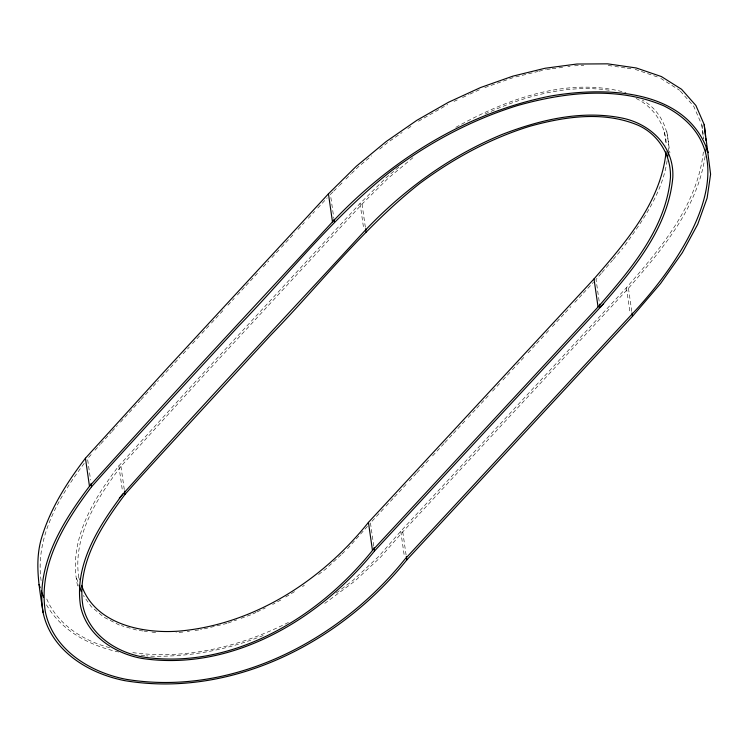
<?xml version="1.0" encoding="UTF-8"?>
<svg xmlns="http://www.w3.org/2000/svg" width="748" height="748" viewBox="0 0 748 748"><rect width="100%" height="100%" fill="white"/><g stroke="black" fill="none" stroke-linecap="round" stroke-linejoin="round"><path stroke-width="0.56" stroke-dasharray="3.74 2.81" d="M667.113 160.708C662.27 193.208 642.495 221.062 623.636 247.083M668.441 151.592C670.002 131.47 660.662 109.872 642.354 100.176M703.372 151.984C697.37 205.429 660.381 248.645 626.422 287.728L400.741 531.286L378.385 556.793L353.037 580.326L335.375 593.678M705.065 156.388C697.632 208.187 661.587 250.056 628.451 288.27L402.761 531.847L380.358 557.4L354.861 581.074L324.772 603.393M84.215 463.377C59.195 496.822 34.969 537.316 41.121 580.766M398.787 167.169L386.417 177.416L360.05 203.475L198.51 378.348L118.857 465.873C92.864 499.655 67.572 541.674 77.652 586.021M412.905 157.725L388.306 178.108L362.023 204.082L200.511 378.918L120.942 466.35C96.66 498.626 71.556 537.7 79.195 580.009M601.27 273.366L596.034 279.49L599.429 303.052M602.018 272.487L612.5 260.248M613.248 259.378L622.981 248.009M367.464 526.349L347.063 549.247M91.134 454.616L87.525 458.702L90.602 480.029M95.015 450.259L100.167 444.518M100.905 443.704L111.293 432.232M112.041 431.409L117.38 425.537M120.484 422.124L140.306 400.432M141.063 399.6L151.638 388.062M153.162 386.398L158.492 380.592M161.54 377.273L180.016 357.189M183.11 353.823L189.338 347.053M192.498 343.622L201.193 334.188M201.988 333.328L209.889 324.754M211.46 323.052L224.802 308.597M227.934 305.203L234.218 298.396M237.359 295.002L245.204 286.503M245.989 285.652L259.341 271.215M263.268 266.961L268.794 260.987M271.954 257.574L280.65 248.177M281.435 247.317L294.871 232.796M298.031 229.393L304.352 222.567M308.298 218.304L314.618 211.478M317.778 208.066L327.259 197.827M372.018 521.253L385.239 506.985M386.015 506.144L393.794 497.747M394.57 496.906L406.229 484.33M409.324 480.992L416.29 473.475M417.057 472.643L428.669 460.114M432.54 455.934L444.153 443.405M444.92 442.573L452.662 434.214M453.438 433.382L465.097 420.797M468.22 417.431L476.018 409.016M476.794 408.174L489.407 394.57M492.577 391.139L499.729 383.425M502.908 379.993L511.548 370.662M512.333 369.821L524.9 356.263M528.032 352.878L535.867 344.426M536.653 343.575L545.339 334.197M546.134 333.337L550.089 329.073M552.361 326.624L564.618 313.384M565.413 312.533L570.948 306.558M574.829 302.37L582.599 293.983M583.375 293.141L593.426 282.305M332.869 192.002L330.42 194.415L333.814 217.986M333.683 191.189L338.582 186.355M339.396 185.551L342.659 182.316M345.922 179.09L350.821 174.256M351.635 173.452L358.17 167L371.616 155.855M341.079 554.81L325.679 569.116L318.255 574.726M341.939 554.016L346.212 550.042M379.685 149.161L387.754 142.475L402.125 132.536M302.491 586.656L304.343 585.245M407.875 128.553L411.709 125.907M280.771 600.027L272.646 604.44M285.717 597.007L295.619 590.976M418.413 121.26L447.781 104.496M455.831 127.338C506.452 99.157 567.947 76.24 625.964 92.659M252.88 613.94L255.994 612.444M257.041 611.939L265.362 607.937M288.419 622.458C240.295 646.693 184.934 660.325 131.068 652.368M454.055 101.391L457.234 99.933M462.535 97.502L468.903 94.575M469.968 94.089L481.637 88.732M485.041 114.042C524.236 96.062 568.452 83.43 611.761 90.648M228.103 623.019L236.733 619.905M241.043 618.344L251.833 614.445M263.193 635.51C226.953 650.077 187.842 657.464 148.758 656.099L146.533 655.828M484.835 87.6L513.614 77.455M227.027 623.411L200.558 629.713M515.811 76.922L537.775 71.528M538.869 71.266L545.46 69.648M546.582 69.499L551.061 68.9M552.174 68.76L557.774 68.012M558.887 67.862L563.366 67.273M567.844 66.675L570.079 66.385M574.558 65.787L583.777 65.45M182.811 632.079L176.014 632.565M187.243 631.49L189.459 631.19M195.013 630.452L199.445 629.863M142.962 630.966L137.352 630.265L121.438 625.655M144.084 631.106L147.45 631.527M151.938 632.088L156.426 632.649M140.97 655.126L145.421 655.687M608.161 65.459L613.781 66.273M614.912 66.432L626.16 68.059M627.282 68.218L632.911 69.031M109.647 647.665C82.804 640.746 55.96 623.523 45.871 596.745M118.745 652.004C89.592 645.702 60.747 630.583 45.852 603.701M635.164 69.358L659.811 77.783M119.315 625.038L103.813 617.147L91.247 606.665L83.337 595.511M660.746 78.381L679.595 90.274M636.109 98.465C653.733 106.842 665.542 124.953 666.29 144.42M680.343 91.116L693.695 106.225L701.867 125.038L703.812 138.511M78.867 577.765L79.643 579.943M76.52 578.167L78.727 584.356M666.851 131.629L669.918 152.957M628.451 288.27L631.845 311.841M626.422 287.728L630.143 313.543M362.023 204.082L365.417 227.654M360.05 203.475L363.771 229.29M402.761 531.847L406.155 555.409M400.741 531.286L404.462 557.101M370.456 522.936L373.85 546.508M120.942 466.35L124.336 489.921M118.857 465.873L122.569 491.688M701.867 125.038L703.335 138.502M664.514 132.069L665.935 145.149"/><path stroke-width="1.12" d="M666.085 151.769C660.952 202.007 625.739 242.287 594.005 278.939L368.437 522.375C322.145 580.308 254.507 624.29 179.548 631.069C142.962 633.939 95.08 624.44 81.579 585.394M667.609 157.286L668.273 152.732M705.729 151.835L706.561 146.159M119.297 498.205C199.473 408.043 282.482 320.406 364.089 231.534C402.835 190.347 449.426 156.239 501.815 134.575C539.85 119.848 581.673 109.797 622.392 118.119C650.994 124.046 674.275 146.842 672.817 177.369C668.282 228.823 632.565 270.196 600.074 307.55L599.597 304.184M85.44 458.225C66.591 482.956 49.658 509.622 41.037 539.766C34.492 563.833 39.522 588.452 43.085 612.556C51.322 651.012 88.713 673.639 124.972 680.689C232.048 698.342 340.667 642.382 406.8 559.906L632.49 316.339L660.568 283.529L682.316 252.712L697.744 224.241L707.112 198.089L710.6 174.219L704.205 124.598L695.911 105.515L681.578 89.293L661.41 76.567L636.286 67.975L607.628 63.842L576.876 64.038L545.086 68.255L512.857 76.156L480.562 87.544L448.463 102.28L416.851 120.325L386.024 141.662L356.282 166.299L328.447 193.816L166.393 369.241L85.44 458.225L89.48 486.284C62.327 522.132 35.38 565.591 43.085 612.556M91.574 486.761C64.618 522.366 37.783 565.507 45.422 612.163C53.529 650.021 90.284 672.359 126.001 679.296C232.02 696.725 339.358 640.952 404.78 559.345L630.461 315.787C678.483 265.549 758.35 153.723 663.85 105.842C617.427 86.123 564.936 92.135 517.663 105.515C472.24 119.549 429.866 142.185 391.802 170.535C334.403 215.424 289.476 273.488 239.042 325.614C211.217 355.749 183.41 385.903 155.687 416.122C134.238 439.6 112.639 462.947 91.574 486.761L91.088 483.395M122.896 493.932C98.923 525.938 73.996 564.301 80.569 606.226C86.572 635.117 113.883 653.154 141.4 658.334C231.571 672.106 319.639 619.381 374.505 550.995L603.673 303.669M124.981 494.409C101.204 526.171 76.408 564.216 82.906 605.824C88.778 634.126 115.454 651.873 142.429 656.931C231.543 670.451 318.311 617.942 372.485 550.435L598.054 306.998C630.349 269.841 665.916 228.729 670.46 177.566C671.274 155.388 658.464 134.406 638.184 125.281C603.645 110.732 564.749 116.557 529.752 126.29C489.921 138.595 452.97 158.791 419.581 183.597C363.883 227.476 320.266 284.1 271.113 334.767C243.306 364.884 215.527 395.009 187.813 425.21C166.804 448.211 145.654 471.09 124.981 494.409L124.495 491.043M89.48 486.284C169.441 397.197 251.365 309.896 332.486 221.876C390.419 160.259 465.667 113.191 549.135 96.314C604.58 86.357 687.188 88.189 708.253 152.657M79.092 585.394L81.289 591.584M39.036 584.497L40.177 587.694M41.308 590.901L43.58 597.297M632.004 312.963L632.49 316.339M594.005 278.939L598.054 306.998M365.585 228.776L366.071 232.142M406.314 556.531L406.8 559.906M333.982 219.108L334.468 222.474M328.447 193.816L332.486 221.876M374.019 547.63L374.505 550.995M368.437 522.375L372.485 550.435M704.205 124.598L705.439 135.94M705.691 138.212L705.934 140.484"/></g></svg>
